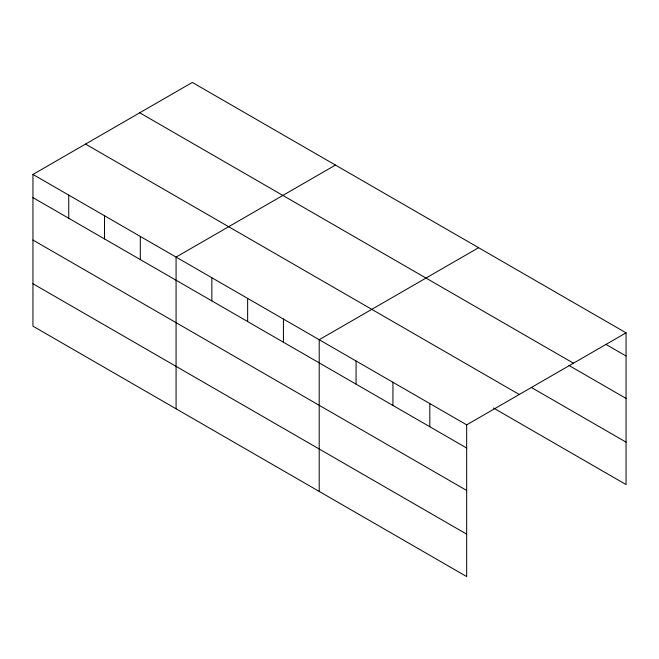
<?xml version="1.0" encoding="UTF-8"?>
<svg xmlns="http://www.w3.org/2000/svg" width="659" height="659" viewBox="0 0 659 659"><rect width="100%" height="100%" fill="white"/><g stroke="black" fill="none" stroke-linecap="round" stroke-linejoin="round"><path stroke-width="0.99" d="M466.671 490.444L466.671 424.857L32.95 174.446L32.95 326.164L466.671 576.567L466.671 490.444L32.95 240.033M493.509 408.028L626.05 484.554L626.05 332.836L192.329 82.433L32.95 174.446M335.456 165.063L176.077 257.084L176.077 408.794M478.582 247.702L319.203 339.714L319.203 491.433M466.671 424.857L626.05 332.836M605.86 344.344L626.05 356M139.733 112.796L573.454 363.2M568.997 365.481L626.05 398.423M531.253 387.401L626.05 442.131M85.546 144.082L519.267 394.486M32.95 197.609L466.671 448.021M32.95 283.741L466.671 534.144M429.808 403.572L429.808 426.735M392.937 382.286L392.937 405.45M356.074 361L356.074 384.164M283.428 319.055L283.428 342.219M247.644 298.395L247.644 321.567M211.86 277.744L211.86 300.908M140.293 236.424L140.293 259.588M104.517 215.765L104.517 238.929M68.734 195.105L68.734 218.269"/></g></svg>
